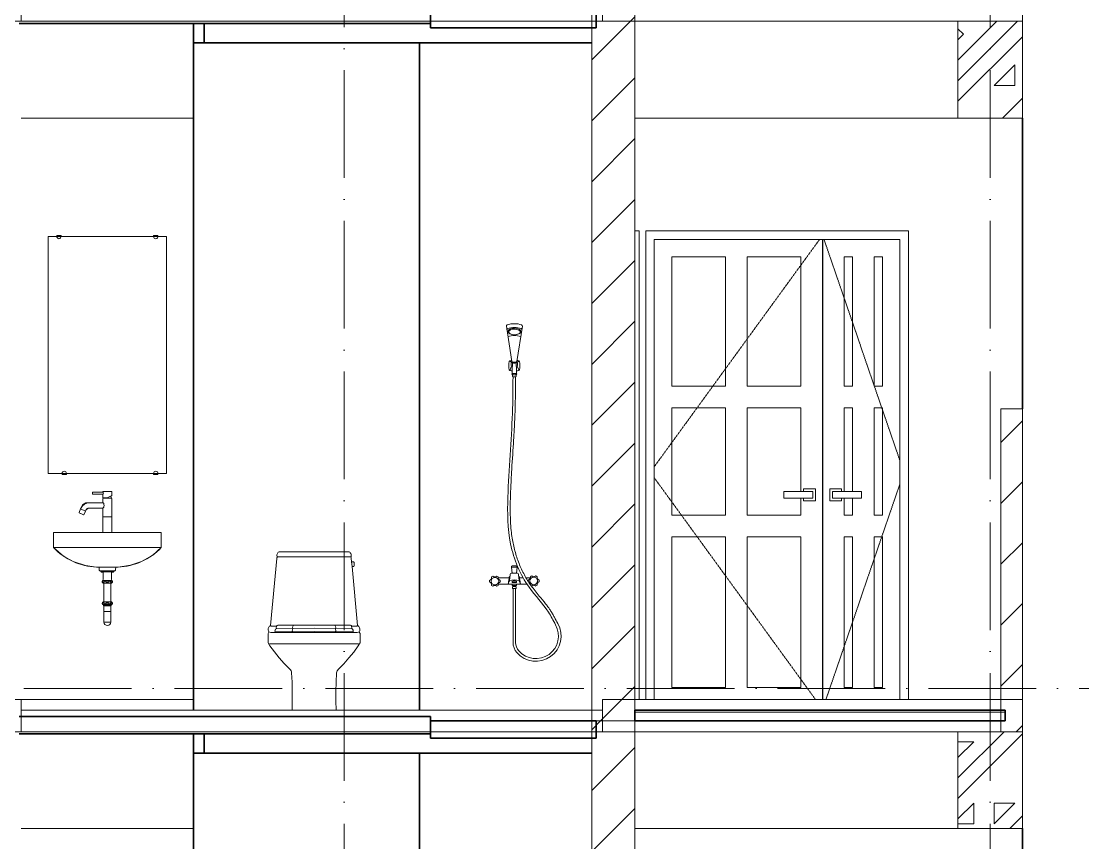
# Model space of a CAD drawing. Header units: millimetres. Extents: x -4940 to 55609, y -15283 to 93540.
# Drawn here: x 6950 to 11880, y 44284 to 48100 of the extents above; entities that cross this region are included whole.
import ezdxf

# ---------------------------------------------------------------- set-up
doc = ezdxf.new("R2010")
doc.units = ezdxf.units.MM
doc.linetypes.add('Dash 1_16__2_', pattern=[3.175, 1.5875, -1.5875])
doc.linetypes.add('Grid Line', pattern=[14, 10, -2, 0, -2])
for name, color, linetype, lineweight in [('A-DOOR', 31, 'Continuous', 5), ('A-FLOR-MCUT', 3, 'Continuous', 9), ('CUA', 31, 'Continuous', 9), ('HATCH-TUONG', 152, 'Continuous', 9), ('NET CAT', 3, 'Continuous', 5), ('NET CATConcrete', 3, 'Continuous', 5), ('NET-CAT', 3, 'Continuous', 9), ('NET-THAY', 2, 'Continuous', 15), ('THIET-BI', 44, 'Continuous', 5), ('TRUC', 225, 'Continuous', 5)]:
    doc.layers.add(name, color=color, linetype=linetype, lineweight=lineweight)
pattern_1 = [(45, (21278.48, 39800), (-141.4214, 141.4214), [])]
pattern_2 = [(0, (21278.48, 39800), (1625.6, 406.4), [67.056, -1152.144, 67.056, -1152.144, -6502.4]), (0, (21278.48, 39800), (1625.6, 406.4), [-2438.4, 67.056, -2371.344, 67.056, -1152.144, -2844.8]), (0, (21278.48, 39800), (1625.6, 406.4), [-6096, 67.056, -745.744, 67.056, -1964.944]), (120, (21888.08, 40003.2), (-1164.753, 1204.611), [67.06, -1152.14, 67.06, -7654.54]), (120, (21888.08, 40003.2), (-1164.753, 1204.611), [-1286.256, -1152.144, 67.056, -2371.344, -4064]), (120, (21888.08, 40003.2), (-1164.753, 1204.611), [-4876.8, 67.056, -1152.144, 67.056, -2777.744]), (120, (21888.08, 40003.2), (-1164.753, 1204.611), [-6163.06, -745.74, 67.06, -1964.94]), (240, (22091.28, 40816), (-460.847, -1611.011), [67.06, -1152.14, 67.06, -7654.54]), (240, (22091.28, 40816), (-460.847, -1611.011), [-1286.256, -1152.144, 67.056, -2371.344, -4064]), (240, (22091.28, 40816), (-460.847, -1611.011), [-4876.8, 67.056, -1152.144, 67.056, -2777.744]), (240, (22091.28, 40816), (-460.847, -1611.011), [-6163.06, -745.74, 67.06, -1964.94])]
pattern_3 = [(45, (21373.7, 39800), (-476.246, 476.246), []), (45, (21469, 39800), (-476.246, 476.246), []), (45, (21278.5, 39800), (-476.246, 476.246), []), (45, (21754.7, 39800), (-476.246, 476.246), []), (45, (21850, 39800), (-476.246, 476.246), []), (0, (21659.5, 39895.25), (0, 952.5), [95.25, -857.25]), (0, (21754.7, 39990.5), (0, 952.5), [95.25, -857.25]), (45, (21659.5, 39895.25), (0, 952.49), [134.684, -1212.34]), (45, (21754.7, 39895.25), (0, 952.49), [134.684, -1212.34]), (0, (21659.5, 39895.25), (0, 952.5), [95.25, -857.25]), (90, (21183.2, 39895.25), (-952.5, 6e-14), [95.25, -857.25]), (90, (21278.5, 39895.25), (-952.5, 6e-14), [190.5, -762]), (45, (21183.2, 39990.5), (0, 952.49), [134.684, -1212.34]), (90, (22040.5, 40181), (-952.5, 6e-14), [95.25, -857.25]), (0, (21945.2, 40181), (0, 952.5), [95.25, -857.25]), (45, (21945.2, 40181), (0, 952.49), [134.684, -1212.34]), (0, (22135.7, 39895.25), (0, 952.5), [95.25, -857.25]), (0, (22135.7, 40371.5), (0, 952.5), [95.25, -857.25]), (90, (22326.2, 40466.75), (-952.5, 6e-14), [95.25, -857.25]), (45, (22135.7, 40371.5), (0, 952.49), [269.37, -1077.66]), (45, (22231, 40371.5), (0, 952.49), [134.684, -1212.34]), (45, (22421.5, 40562), (0, 952.49), [134.684, -1212.34]), (0, (22421.5, 40657.25), (0, 952.5), [95.25, -857.25]), (90, (22421.5, 40562), (-952.5, 6e-14), [95.25, -857.25]), (0, (21754.7, 40562), (0, 952.5), [95.25, -857.25]), (0, (21945.2, 40657.25), (0, 952.5), [95.25, -857.25]), (90, (21850, 40562), (-952.5, 6e-14), [95.25, -857.25]), (90, (21945.2, 40562), (-952.5, 6e-14), [95.25, -857.25]), (45, (21754.7, 40562), (0, 952.49), [134.684, -1212.34]), (45, (21945.2, 40562), (0, 952.49), [134.684, -1212.34]), (135, (21397.46, 40014.8), (-952.49, 6e-14), [134.684, -1212.34]), (135, (21516.6, 40133.4), (-952.49, 6e-14), [134.68, -1212.34]), (135, (21588.04, 40204.8), (-952.49, 6e-14), [134.68, -1212.34]), (135, (21611.85, 40228.6), (-952.49, 6e-14), [134.68, -1212.34]), (135, (21659.5, 40276.25), (-952.49, 6e-14), [134.68, -1212.34]), (135, (21683.3, 40300.06), (-952.49, 6e-14), [134.68, -1212.34]), (135, (21754.7, 40371.5), (-952.49, 6e-14), [134.68, -1212.34]), (135, (21802.35, 40419.1), (-952.49, 6e-14), [134.68, -1212.34]), (45, (21397.46, 40014.8), (0, 952.49), [95.25, -1251.775]), (45, (21516.6, 40133.4), (0, 952.49), [67.36, -1279.665]), (45, (21683.3, 40300.06), (0, 952.49), [67.36, -1279.665]), (45, (21588.04, 40395.3), (0, 952.49), [67.36, -1279.665]), (45, (21754.7, 40371.5), (0, 952.49), [67.36, -1279.665]), (45, (21659.5, 40466.75), (0, 952.49), [67.36, -1279.665]), (0, (21302.7, 40109.5), (0, 952.5), [190.04, -762.46]), (0, (21516.6, 40323.9), (0, 952.5), [95.25, -857.25])]

# ---------------------------------------------------------------- blocks, each defined once
blk = doc.blocks.new('ALC1807-ASCENT PLAZA-TANG DIEN HINH-TANG 5_rvt-7-MẶT CẮT A-A')
at = {"layer": 'HATCH-TUONG'}
h = blk.add_hatch(dxfattribs=at)
h.set_pattern_fill('FP_10', color=130, style=0, pattern_type=2)
h.set_pattern_definition(pattern_1)
h.paths.add_polyline_path([(9672.7, 41550), (9799.9, 41550), (9799.9, 44850), (9599.9, 44850), (9599.9, 41550)], flags=0)
at = {"layer": 'NET-CAT', "color": 130}
for p, q in [((9799.9, 44850), (9599.9, 44850)), ((9599.9, 44850), (9599.9, 41550)), ((9799.9, 41550), (9799.9, 44850))]:
    blk.add_line(p, q, dxfattribs=at)
at = {"layer": 'NET-THAY', "color": 50, "lineweight": 35}
for p, q in [((7749.9, 44700), (7749.9, 44790)), ((7799.9, 44790), (7799.9, 44700)), ((8799.9, 44700), (7749.9, 44700)), ((7749.9, 44700), (7749.9, 41600)), ((8799.9, 41600), (8799.9, 44700)), ((8799.9, 44700), (8899.9, 44700)), ((9599.9, 44700), (8899.9, 44700)), ((11599.9, 44350), (11599.9, 43000))]:
    blk.add_line(p, q, dxfattribs=at)
blk = doc.blocks.new('X-SEN - X-SEN-158414-MẶT CẮT A-A')
at = {"layer": 'THIET-BI', "color": 130, "lineweight": 9}
for p, q in [((9228.5, 23419), (9202.9, 23584)), ((9251.5, 23419), (9277.1, 23584)), ((9227, 23414.9), (9218.4, 23421.9)), ((9228.5, 23414.9), (9228.5, 23419)), ((9251.5, 23414.9), (9251.5, 23419)), ((9253, 23414.9), (9261.6, 23421.9)), ((9218.4, 23378.1), (9227, 23397.1)), ((9231.5, 23414.9), (9227, 23414.9)), ((9227, 23397.1), (9231.5, 23397.1)), ((9230.2, 23397.1), (9231.5, 23397.1)), ((9230.3, 23392), (9230.3, 23363.1)), ((9231.5, 23397.1), (9231.5, 23414.9)), ((9248.5, 23414.9), (9253, 23414.9)), ((9248.5, 23397.1), (9248.5, 23414.9)), ((9253, 23397.1), (9248.5, 23397.1)), ((9249.5, 23363.1), (9249.5, 23392.9)), ((9261.6, 23378.1), (9253, 23397.1)), ((9230.3, 23363.1), (9249.5, 23363.1)), ((9230.3, 23358.1), (9249.5, 23358.1)), ((9231.1, 23351.3), (9231.1, 23358.1)), ((9234.1, 23358.1), (9245.7, 23358.1)), ((9245.8, 23348.3), (9234.1, 23348.3)), ((9248.7, 23358.1), (9248.7, 23351.3)), ((9217.2, 22400), (9220.8, 22431.9)), ((9253.9, 22436.2), (9225.8, 22436.2)), ((9226.4, 22464.7), (9253.3, 22464.7)), ((9230.2, 22436.7), (9226.4, 22464.7)), ((9249.5, 22436.7), (9230.2, 22436.7)), ((9231.3, 22470.6), (9248.4, 22470.6)), ((9253.3, 22464.7), (9249.5, 22436.7)), ((9262.5, 22400), (9258.9, 22431.9)), ((9210, 22414.7), (9165.3, 22414.7)), ((9298.2, 22385.3), (9165.6, 22385.3)), ((9229.9, 22399.2), (9229.9, 22393.4)), ((9230.1, 22385.3), (9230.1, 22379.7)), ((9249.9, 22393.4), (9249.9, 22398.9)), ((9250.1, 22379.7), (9250.1, 22385.3)), ((9269.8, 22414.7), (9280.3, 22414.7)), ((9294.1, 22414.7), (9314.3, 22414.7)), ((9314.3, 22385.3), (9312.8, 22385.3)), ((9230.1, 22379.7), (9250.1, 22379.7)), ((9231.1, 22367.3), (9231.1, 22371)), ((9231.2, 22379.7), (9231.2, 22378.3)), ((9231.2, 22378.3), (9249.2, 22378.3)), ((9232.4, 22373.5), (9232.4, 22378.3)), ((9234, 22114.3), (9234, 22364.3)), ((9234.1, 22374), (9245.8, 22374)), ((9245.8, 22364.3), (9234.1, 22364.3)), ((9246, 22114.3), (9246, 22364.3)), ((9247.5, 22373.5), (9247.5, 22378.3)), ((9248.8, 22371), (9248.8, 22367.3)), ((9249.2, 22378.3), (9249.2, 22379.7))]:
    blk.add_line(p, q, dxfattribs=at)
for centre in [(9149.9, 22399.2), (9329.9, 22400)]:
    blk.add_circle(centre, 17.5, dxfattribs=at)
for centre, radius, start, end in [((9207.8, 23584.8), 5, 108.7976, 188.8168), ((9210.4, 23568), 5, 107.228, 188.8168), ((9240, 23490.3), 104.8, 71.2024, 108.7976), ((9240, 23472.7), 104.8, 72.772, 107.228), ((9269.6, 23568), 5, 351.1832, 72.772), ((9272.2, 23584.8), 5, 351.1832, 71.2024), ((9240, 23435.3), 104.8, 73.5834, 106.4166), ((9293.8, 23400), 79.5, 166.0233, 193.9767), ((9221.5, 23418), 5, 90, 166.0233), ((9240, 23312.1), 112.4, 96.2592, 99.4635), ((9240, 23440.7), 24.6, 242.0733, 297.9267), ((9240, 23312.1), 112.4, 80.5365, 83.7408), ((9258.5, 23418), 5, 13.9767, 90), ((9186.2, 23400), 79.5, 346.0233, 13.9767), ((9221.5, 23382), 5, 193.9767, 270), ((9240, 23462.1), 87, 257.7383, 263.6304), ((9252.4, 23406), 26.9, 160.7055, 199.2945), ((9279.9, 23383.8), 50.3, 164.5928, 189.39), ((9240, 23436.6), 24.6, 249.6997, 290.3003), ((9200.1, 23383.8), 50.3, 350.61, 15.4072), ((9240, 23462.1), 87, 276.3696, 282.2617), ((9227.6, 23406), 26.9, 340.7055, 19.2945), ((9258.5, 23382), 5, 270, 346.0233), ((9232.7, 23360.6), 3.83, 148.0246, 211.9754), ((9230.3, 23362.1), 1, 90, 148.0246), ((9230.3, 23359.1), 1, 211.9754, 270), ((9227.4, 23360.6), 3.83, 319.2845, 40.7155), ((9234.1, 23351.3), 3, 180, 270), ((9237.4, 23360.6), 3.83, 139.2845, 220.7155), ((9242.4, 23360.6), 3.83, 319.2845, 40.7155), ((9245.7, 23351.3), 3, 270, 0), ((9252.4, 23360.6), 3.83, 139.2845, 220.7155), ((9249.5, 23362.1), 1, 31.9754, 90), ((9249.5, 23359.1), 1, 270, 328.0246), ((9247.1, 23360.6), 3.83, 328.0246, 31.9754), ((9225.8, 22431.2), 5, 90, 172.7671), ((9231.3, 22465.6), 5, 90, 189.6096), ((9248.4, 22465.6), 5, 350.3904, 90), ((9253.9, 22431.2), 5, 7.2329, 90), ((9149.9, 22399.2), 25, 171.5328, 188.4672), ((9120.2, 22416.3), 14.3, 290.1929, 9.8071), ((9120.2, 22382), 14.3, 350.1929, 69.8071), ((9149.9, 22399.2), 25, 111.5328, 128.4672), ((9149.9, 22433.4), 14.3, 230.1929, 309.8071), ((9149.9, 22399.2), 25, 51.5328, 68.4672), ((9179.5, 22416.3), 14.3, 170.1929, 249.8071), ((9179.5, 22382), 14.3, 110.1929, 189.8071), ((9149.9, 22399.2), 25, 351.5328, 8.4672), ((9210, 22424.7), 10, 270, 353.5952), ((9417.2, 22362.2), 206.6, 162.721, 173.5963), ((9238.9, 22383.7), 27.1, 143.1101, 176.698), ((9239.9, 22350.8), 54.2, 65.3342, 114.6658), ((9269.8, 22424.7), 10, 186.4048, 270), ((9062.5, 22362.2), 206.6, 6.4037, 17.279), ((9240.8, 22384.4), 26.7, 1.8898, 35.7402), ((9329.9, 22400), 25, 171.5328, 188.4672), ((9300.2, 22417.1), 14.3, 290.1929, 9.8071), ((9300.2, 22382.9), 14.3, 350.1929, 69.8071), ((9329.9, 22400), 25, 111.5328, 128.4672), ((9329.9, 22434.3), 14.3, 230.1929, 309.8071), ((9329.9, 22400), 25, 51.5328, 68.4672), ((9359.5, 22417.1), 14.3, 170.1929, 249.8071), ((9359.5, 22382.9), 14.3, 110.1929, 189.8071), ((9329.9, 22400), 25, 351.5328, 8.4672), ((9149.9, 22399.2), 25, 231.5328, 248.4672), ((9149.9, 22364.9), 14.3, 50.1929, 129.8071), ((9149.9, 22399.2), 25, 291.5328, 308.4672), ((9234.1, 22371), 3, 90, 180), ((9234.1, 22367.3), 3, 180, 270), ((9245.8, 22371), 3, 0, 90), ((9245.8, 22367.3), 3, 270, 0), ((9329.9, 22400), 25, 231.5328, 248.4672), ((9329.9, 22365.7), 14.3, 50.1929, 129.8071), ((9329.9, 22400), 25, 291.5328, 308.4672), ((9340, 22144.3), 117.1, 221.0289, 29.8423), ((9340, 22144.3), 105.1, 221.0289, 29.8423), ((9304.9, 22114.3), 71, 180.0101, 221.3332), ((9304.9, 22114.3), 59, 180.0121, 221.3946)]:
    blk.add_arc(centre, radius, start, end, dxfattribs=at)
for centre, major_axis, ratio in [((9240, 23558.8), (30.2, 0), 0.492288), ((9240.2, 23556.9), (-26.8, 0.5), 0.480422), ((9239.9, 22393.4), (10, 0), 0.102577)]:
    blk.add_ellipse(centre, major_axis=major_axis, ratio=ratio, dxfattribs=at)
blk.add_ellipse((9239.9, 22399.2), major_axis=(10, 0), ratio=0.102577, start_param=0, end_param=3.141593, dxfattribs=at)
for points, knots in [([(9233.8, 23348.4), (9233.4, 23292), (9231.8, 23105.6), (9206.6, 22847.9), (9208.6, 22570.1), (9284.8, 22383.2), (9387.8, 22279.9), (9420.8, 22216.5), (9431.2, 22196.6)], [10.839785, 10.839785, 10.839785, 10.839785, 179.867982, 569.802437, 788.393473, 1006.975964, 1153.38591, 1220.589637, 1220.589637, 1220.589637, 1220.589637]), ([(9245.8, 23348.3), (9245.7, 23329.3), (9245.6, 23310.2), (9245.1, 23272.2), (9244.9, 23253.2), (9244.2, 23220.2), (9243.8, 23206.2), (9243, 23180.7), (9242.6, 23169.3), (9241.6, 23146.4), (9241.1, 23135), (9239.4, 23100.7), (9238, 23077.9), (9233.8, 23009.6), (9230.7, 22964.1), (9226.9, 22902), (9226, 22885.3), (9224.4, 22854.4), (9223.7, 22840.1), (9222.6, 22813.5), (9222.1, 22801.1), (9221.4, 22776.4), (9221.1, 22764.1), (9220.6, 22727.1), (9220.9, 22702.5), (9222.8, 22663.2), (9223.9, 22648.5), (9226.6, 22622), (9228.1, 22610.3), (9231.6, 22588.7), (9233.4, 22578.7), (9237.6, 22559), (9240, 22549.2), (9247.9, 22519.8), (9254.3, 22500.6), (9265.4, 22472.5), (9269.3, 22463.4), (9281.8, 22436.4), (9291.2, 22418.9), (9306.8, 22394), (9312.1, 22386), (9323.6, 22369.9), (9329.9, 22361.8), (9342.7, 22345.7), (9349.3, 22337.8), (9365.7, 22318.1), (9375.5, 22306.3), (9388.5, 22289.6), (9392, 22285), (9398.1, 22276.7), (9400.8, 22272.9), (9405, 22266.7), (9406.7, 22264.3), (9411.4, 22256.9), (9414.5, 22251.9), (9420.4, 22241.9), (9423.3, 22236.8), (9431.5, 22221.9), (9436.7, 22212), (9441.8, 22202.2)], [10.763393, 10.763393, 10.763393, 10.763393, 67.877121, 67.877121, 124.65304, 124.65304, 166.69513, 166.69513, 200.930722, 200.930722, 235.166314, 235.166314, 303.637498, 303.637498, 440.579865, 440.579865, 490.560181, 490.560181, 533.538778, 533.538778, 570.662893, 570.662893, 607.787008, 607.787008, 682.035238, 682.035238, 727.0732, 727.0732, 763.128626, 763.128626, 793.90814, 793.90814, 824.687653, 824.687653, 886.24668, 886.24668, 916.453467, 916.453467, 976.867041, 976.867041, 1006.423841, 1006.423841, 1037.610174, 1037.610174, 1068.796507, 1068.796507, 1114.385518, 1114.385518, 1131.259849, 1131.259849, 1144.761911, 1144.761911, 1153.292739, 1153.292739, 1170.354396, 1170.354396, 1187.416052, 1187.416052, 1220.589637, 1220.589637, 1220.589637, 1220.589637])]:
    blk.add_open_spline(points, degree=3, knots=knots, dxfattribs=at)
blk = doc.blocks.new('X-XI - X-XI-181739-MẶT CẮT A-A')
at = {"layer": 'THIET-BI', "color": 130, "lineweight": 9}
for p, q in [((8139.3, 22527.9), (8141.3, 22530.8)), ((8139.3, 22527.9), (8141.3, 22530.8)), ((8141.3, 22530.8), (8143.8, 22533.1)), ((8141.3, 22530.8), (8143.8, 22533.1)), ((8143.8, 22533.1), (8147.1, 22535)), ((8143.8, 22533.1), (8147.1, 22535)), ((8147.1, 22535), (8472.8, 22535)), ((8147.1, 22535), (8472.8, 22535)), ((8472.8, 22535), (8475.5, 22533.5)), ((8472.8, 22535), (8475.5, 22533.5)), ((8475.5, 22533.5), (8478.1, 22531.3)), ((8475.5, 22533.5), (8478.1, 22531.3)), ((8478.1, 22531.3), (8480.3, 22528.4)), ((8478.1, 22531.3), (8480.3, 22528.4)), ((8108.2, 22192.8), (8137.4, 22505.1)), ((8108.2, 22192.8), (8137.4, 22505.1)), ((8137.4, 22521.3), (8138, 22524.9)), ((8137.4, 22521.3), (8138, 22524.9)), ((8137.6, 22517.1), (8137.4, 22521.3)), ((8137.6, 22517.1), (8137.4, 22521.3)), ((8137.4, 22505.1), (8137.7, 22506.8)), ((8137.4, 22505.1), (8137.7, 22506.8)), ((8138.4, 22514.3), (8137.6, 22517.1)), ((8138.4, 22514.3), (8137.6, 22517.1)), ((8137.7, 22506.8), (8138.2, 22508.5)), ((8137.7, 22506.8), (8138.2, 22508.5)), ((8138, 22524.9), (8139.3, 22527.9)), ((8138, 22524.9), (8139.3, 22527.9)), ((8138.2, 22508.5), (8138.9, 22510)), ((8138.2, 22508.5), (8138.9, 22510)), ((8139.9, 22511.5), (8138.4, 22514.3)), ((8139.9, 22511.5), (8138.4, 22514.3)), ((8138.9, 22510), (8139.9, 22511.5)), ((8138.9, 22510), (8139.9, 22511.5)), ((8309.9, 22511.5), (8139.9, 22511.5)), ((8480, 22511.5), (8309.9, 22511.5)), ((8481.4, 22514.3), (8480, 22511.5)), ((8481.4, 22514.3), (8480, 22511.5)), ((8480, 22511.5), (8481.7, 22508.5)), ((8480, 22511.5), (8481.7, 22508.5)), ((8480.3, 22528.4), (8481.8, 22524.9)), ((8480.3, 22528.4), (8481.8, 22524.9)), ((8482.4, 22518.2), (8481.4, 22514.3)), ((8482.4, 22518.2), (8481.4, 22514.3)), ((8481.7, 22508.5), (8482.5, 22505.1)), ((8481.7, 22508.5), (8482.5, 22505.1)), ((8481.8, 22524.9), (8482.5, 22521.7)), ((8481.8, 22524.9), (8482.5, 22521.7)), ((8482.5, 22521.7), (8482.4, 22518.2)), ((8482.5, 22521.7), (8482.4, 22518.2)), ((8482.5, 22505.1), (8484.1, 22488.2)), ((8482.5, 22505.1), (8486.1, 22466.8)), ((8484.1, 22488.2), (8493, 22488.2)), ((8484.1, 22488.2), (8493, 22488.2)), ((8486.1, 22466.8), (8484.1, 22488.2)), ((8496.1, 22485.2), (8496.1, 22469.8)), ((8496.1, 22485.2), (8496.1, 22469.8)), ((8486.1, 22466.8), (8511.7, 22192.8)), ((8493, 22466.8), (8486.1, 22466.8)), ((8493, 22466.8), (8486.1, 22466.8)), ((8486.1, 22466.8), (8511.7, 22192.8)), ((8098.5, 22182.6), (8100.1, 22185.5)), ((8098.5, 22182.6), (8100.1, 22185.5)), ((8100.1, 22185.5), (8102.1, 22188.2)), ((8100.1, 22185.5), (8102.1, 22188.2)), ((8102.1, 22188.2), (8104.6, 22190.5)), ((8102.1, 22188.2), (8104.6, 22190.5)), ((8104.6, 22190.5), (8108.2, 22192.8)), ((8104.6, 22190.5), (8108.2, 22192.8)), ((8136.2, 22190.1), (8116.6, 22190.1)), ((8141.2, 22194.9), (8309.9, 22194.9)), ((8209.5, 22185.1), (8214, 22194.6)), ((8210.8, 22180), (8209.5, 22185.1)), ((8309.9, 22194.9), (8478.6, 22194.9)), ((8410.4, 22185.1), (8405.9, 22194.6)), ((8409, 22180), (8410.4, 22185.1)), ((8483.7, 22190.1), (8503.2, 22190.1)), ((8511.7, 22192.8), (8514.4, 22191.2)), ((8511.7, 22192.8), (8514.4, 22191.2)), ((8514.4, 22191.2), (8517.4, 22188.6)), ((8514.4, 22191.2), (8517.4, 22188.6)), ((8517.4, 22188.6), (8519.6, 22185.9)), ((8517.4, 22188.6), (8519.6, 22185.9)), ((8519.6, 22185.9), (8521.3, 22182.6)), ((8519.6, 22185.9), (8521.3, 22182.6)), ((8096, 22113), (8096.4, 22155.9)), ((8096, 22113), (8096.4, 22155.9)), ((8096.4, 22155.9), (8100.2, 22161.8)), ((8096.4, 22155.9), (8100.2, 22161.8)), ((8097, 22175.5), (8097.4, 22179.1)), ((8097, 22175.5), (8097.4, 22179.1)), ((8097.1, 22172.1), (8097, 22175.5)), ((8097.1, 22172.1), (8097, 22175.5)), ((8098, 22168.6), (8097.1, 22172.1)), ((8098, 22168.6), (8097.1, 22172.1)), ((8097.4, 22179.1), (8098.5, 22182.6)), ((8097.4, 22179.1), (8098.5, 22182.6)), ((8100.2, 22161.8), (8098, 22168.6)), ((8100.2, 22161.8), (8098, 22168.6)), ((8109.8, 22161.2), (8309.9, 22161.2)), ((8131.4, 22163.3), (8146.3, 22163.5)), ((8136.7, 22179.2), (8309.9, 22181.4)), ((8146.3, 22163.5), (8166.5, 22163.8)), ((8147, 22161.2), (8146.3, 22163.3)), ((8166.2, 22163.8), (8309.9, 22165.3)), ((8166.7, 22163.8), (8166.7, 22161.2)), ((8208.2, 22167), (8210.8, 22180)), ((8211.1, 22164.6), (8208.2, 22167)), ((8309.9, 22181.4), (8483.2, 22179.2)), ((8309.9, 22165.3), (8453.7, 22163.8)), ((8309.9, 22161.2), (8510, 22161.2)), ((8408.8, 22164.6), (8411.7, 22167)), ((8411.7, 22167), (8409, 22180)), ((8453.1, 22163.8), (8453.1, 22161.2)), ((8473.6, 22163.5), (8453.4, 22163.8)), ((8472.9, 22161.2), (8473.6, 22163.3)), ((8488.5, 22163.3), (8473.6, 22163.5)), ((8521.9, 22168.6), (8519.7, 22161.8)), ((8521.9, 22168.6), (8519.7, 22161.8)), ((8519.7, 22161.8), (8523.5, 22155.9)), ((8519.7, 22161.8), (8523.5, 22155.9)), ((8521.3, 22182.6), (8522.6, 22178.2)), ((8521.3, 22182.6), (8522.6, 22178.2)), ((8522.7, 22171.9), (8521.9, 22168.6)), ((8522.7, 22171.9), (8521.9, 22168.6)), ((8522.6, 22178.2), (8522.9, 22175.4)), ((8522.6, 22178.2), (8522.9, 22175.4)), ((8522.9, 22175.4), (8522.7, 22171.9)), ((8522.9, 22175.4), (8522.7, 22171.9)), ((8523.5, 22155.9), (8523.8, 22113)), ((8523.5, 22155.9), (8523.8, 22113)), ((8104.5, 22098.9), (8096, 22113)), ((8104.5, 22098.9), (8096, 22113)), ((8125.4, 22070.5), (8104.5, 22098.9)), ((8125.4, 22070.5), (8104.5, 22098.9)), ((8106.6, 22108.4), (8309.9, 22108.4)), ((8309.9, 22108.4), (8513.2, 22108.4)), ((8515.4, 22098.9), (8494.1, 22070)), ((8515.4, 22098.9), (8494.1, 22070)), ((8519.9, 22105.8), (8515.4, 22098.9)), ((8519.9, 22105.8), (8515.4, 22098.9)), ((8523.8, 22113), (8519.9, 22105.8)), ((8523.8, 22113), (8519.9, 22105.8)), ((8148.2, 22042.5), (8125.4, 22070.5)), ((8148.2, 22042.5), (8125.4, 22070.5)), ((8171.5, 22016.6), (8148.2, 22042.5)), ((8171.5, 22016.6), (8148.2, 22042.5)), ((8471.7, 22042.5), (8447.6, 22015.8)), ((8471.7, 22042.5), (8447.6, 22015.8)), ((8494.1, 22070), (8471.7, 22042.5)), ((8494.1, 22070), (8471.7, 22042.5)), ((8197.3, 21990.6), (8171.5, 22016.6)), ((8197.3, 21990.6), (8171.5, 22016.6)), ((8200.5, 21986.9), (8197.3, 21990.6)), ((8200.5, 21986.9), (8197.3, 21990.6)), ((8202.8, 21982.9), (8200.5, 21986.9)), ((8202.8, 21982.9), (8200.5, 21986.9)), ((8422.6, 21990.6), (8417, 21982.9)), ((8422.6, 21990.6), (8417, 21982.9)), ((8447.6, 22015.8), (8422.6, 21990.6)), ((8447.6, 22015.8), (8422.6, 21990.6)), ((8204.5, 21978.3), (8202.8, 21982.9)), ((8204.5, 21978.3), (8202.8, 21982.9)), ((8205.2, 21973.7), (8204.5, 21978.3)), ((8205.2, 21973.7), (8204.5, 21978.3)), ((8207.5, 21930.6), (8205.2, 21973.7)), ((8207.5, 21930.6), (8205.2, 21973.7)), ((8414.7, 21973.7), (8412.4, 21930.4)), ((8414.7, 21973.7), (8412.4, 21930.4)), ((8417, 21982.9), (8414.7, 21973.7)), ((8417, 21982.9), (8414.7, 21973.7)), ((8208.7, 21886.9), (8207.5, 21930.6)), ((8208.7, 21886.9), (8207.5, 21930.6)), ((8412.4, 21930.4), (8411.2, 21886.9)), ((8412.4, 21930.4), (8411.2, 21886.9)), ((8207.5, 21800), (8208.7, 21843.3)), ((8207.5, 21800), (8208.7, 21843.3)), ((8208.7, 21843.3), (8208.7, 21886.9)), ((8208.7, 21843.3), (8208.7, 21886.9)), ((8411.2, 21886.9), (8411.2, 21843.4)), ((8411.2, 21886.9), (8411.2, 21843.4)), ((8411.2, 21843.4), (8412.3, 21800)), ((8411.2, 21843.4), (8412.3, 21800)), ((8412.3, 21800), (8207.5, 21800)), ((8412.3, 21800), (8207.5, 21800)), ((8412.3, 21800), (8207.5, 21800))]:
    blk.add_line(p, q, dxfattribs=at)
for centre, radius, start, end in [((8493, 22485.2), 3.03, 0, 90), ((8493, 22485.2), 3.03, 0, 90), ((8493, 22469.8), 3.03, 270, 0), ((8493, 22469.8), 3.03, 270, 0), ((8116.6, 22207.7), 17.6, 239.7807, 270), ((8007.3, 22224.1), 133.3, 342.3805, 345.7034), ((8141.2, 22190), 4.93, 90, 165.7034), ((8478.6, 22190), 4.93, 14.2966, 90), ((8612.6, 22224.1), 133.3, 194.2966, 197.6195), ((8503.2, 22207.7), 17.6, 270, 300.2655), ((8109.8, 22187.8), 26.6, 247.7136, 270), ((8145.2, 22166.1), 17, 144.245, 177.8761), ((8131.5, 22166.6), 3.33, 177.8761, 267.5906), ((8139, 22170.6), 9.33, 107.3847, 144.245), ((8137.7, 22182.7), 3.51, 162.3805, 244.9136), ((8482.2, 22182.7), 3.51, 295.0864, 17.6195), ((8480.9, 22170.6), 9.33, 35.755, 72.6153), ((8474.7, 22166.1), 17, 2.1239, 35.755), ((8488.3, 22166.6), 3.33, 272.4094, 2.1239), ((8510, 22187.8), 26.6, 270, 292.2864), ((8106.6, 22095.7), 12.7, 90, 123.2542), ((8513.2, 22095.7), 12.7, 56.8378, 90)]:
    blk.add_arc(centre, radius, start, end, dxfattribs=at)
blk = doc.blocks.new('X-LA - X-LA-281475-MẶT CẮT A-A')
at = {"layer": 'THIET-BI', "color": 130, "lineweight": 9}
for p, q in [((7074.9, 22900), (7074.9, 24000)), ((7074.9, 24000), (7624.9, 24000)), ((7074.9, 24000), (7074.9, 22900)), ((7114.9, 24000), (7074.9, 24000)), ((7114.9, 24005), (7114.9, 24000)), ((7134.9, 24005), (7114.9, 24005)), ((7115.6, 23996.5), (7114.9, 24000)), ((7117.6, 23993.2), (7115.6, 23996.5)), ((7120.8, 23990.9), (7117.6, 23993.2)), ((7124.9, 23990), (7120.8, 23990.9)), ((7129.5, 23991.1), (7124.9, 23990)), ((7132.3, 23993.3), (7129.5, 23991.1)), ((7134.3, 23996.6), (7132.3, 23993.3)), ((7134.9, 24000), (7134.3, 23996.6)), ((7134.9, 24000), (7134.9, 24005)), ((7564.9, 24000), (7134.9, 24000)), ((7564.9, 24005), (7564.9, 24000)), ((7584.9, 24005), (7564.9, 24005)), ((7565.7, 23996.1), (7564.9, 24000)), ((7567.9, 23992.9), (7565.7, 23996.1)), ((7570.9, 23990.9), (7567.9, 23992.9)), ((7574.9, 23990), (7570.9, 23990.9)), ((7579.7, 23991.2), (7574.9, 23990)), ((7582.6, 23993.6), (7579.7, 23991.2)), ((7584.4, 23996.9), (7582.6, 23993.6)), ((7584.9, 24000), (7584.4, 23996.9)), ((7584.9, 24000), (7584.9, 24005)), ((7624.9, 24000), (7584.9, 24000)), ((7624.9, 24000), (7624.9, 22900)), ((7624.9, 22900), (7624.9, 24000)), ((7624.9, 22900), (7074.9, 22900)), ((7074.9, 22900), (7139.9, 22900)), ((7139.9, 22900), (7140.6, 22903.5)), ((7139.9, 22895), (7139.9, 22900)), ((7159.9, 22895), (7139.9, 22895)), ((7140.6, 22903.5), (7142.6, 22906.8)), ((7142.6, 22906.8), (7145.8, 22909.1)), ((7145.8, 22909.1), (7149.9, 22910)), ((7149.9, 22910), (7154.5, 22908.9)), ((7154.5, 22908.9), (7157.3, 22906.7)), ((7157.3, 22906.7), (7159.3, 22903.4)), ((7159.3, 22903.4), (7159.9, 22900)), ((7159.9, 22900), (7159.9, 22895)), ((7159.9, 22900), (7564.9, 22900)), ((7564.9, 22900), (7565.7, 22903.9)), ((7564.9, 22895), (7564.9, 22900)), ((7584.9, 22895), (7564.9, 22895)), ((7565.7, 22903.9), (7567.9, 22907.1)), ((7567.9, 22907.1), (7570.9, 22909.1)), ((7570.9, 22909.1), (7574.9, 22910)), ((7574.9, 22910), (7579.7, 22908.8)), ((7579.7, 22908.8), (7582.6, 22906.4)), ((7582.6, 22906.4), (7584.4, 22903.1)), ((7584.4, 22903.1), (7584.9, 22900)), ((7584.9, 22900), (7584.9, 22895)), ((7584.9, 22900), (7624.9, 22900)), ((7281.9, 22812.8), (7280.9, 22811.8)), ((7280.9, 22811.8), (7280.9, 22803.8)), ((7280.9, 22811.8), (7280.9, 22803.8)), ((7280.9, 22803.8), (7281.9, 22802.8)), ((7281.9, 22812.8), (7328.9, 22812.8)), ((7328.9, 22812.8), (7281.9, 22812.8)), ((7328.9, 22802.8), (7281.9, 22802.8)), ((7281.9, 22802.8), (7328.9, 22802.8)), ((7329.9, 22815.3), (7328.9, 22814.3)), ((7328.9, 22812.8), (7328.9, 22814.3)), ((7328.9, 22814.3), (7328.9, 22812.8)), ((7328.9, 22786.3), (7328.9, 22802.8)), ((7328.9, 22802.8), (7328.9, 22786.3)), ((7349.4, 22786.3), (7328.9, 22786.3)), ((7328.9, 22786.3), (7331.9, 22786.3)), ((7328.9, 22783.8), (7328.9, 22763.5)), ((7328.9, 22783.8), (7328.9, 22763.5)), ((7329.4, 22784.3), (7349.9, 22784.3)), ((7331.3, 22784.3), (7329.4, 22784.3)), ((7369.9, 22815.3), (7329.9, 22815.3)), ((7369.9, 22815.3), (7329.9, 22815.3)), ((7331.9, 22786.3), (7331.8, 22784.8)), ((7331.9, 22786.3), (7331.8, 22784.8)), ((7370.9, 22796.3), (7349.4, 22786.3)), ((7349.9, 22784.3), (7370.4, 22784.3)), ((7365.3, 22793.7), (7370.9, 22796.3)), ((7368, 22784.8), (7365.3, 22793.7)), ((7370.4, 22784.3), (7368.5, 22784.3)), ((7370.9, 22814.3), (7369.9, 22815.3)), ((7370.9, 22814.3), (7370.9, 22796.3)), ((7370.9, 22796.3), (7370.9, 22814.3)), ((7370.9, 22783.8), (7370.9, 22625)), ((7370.9, 22625), (7370.9, 22783.8)), ((7225.9, 22734.4), (7218.5, 22718.6)), ((7225.9, 22734.4), (7218.5, 22718.6)), ((7235, 22753.9), (7225.9, 22734.4)), ((7228, 22739), (7225.9, 22734.4)), ((7225.9, 22734.4), (7248.5, 22723.9)), ((7227.2, 22733.8), (7225.9, 22734.4)), ((7250, 22763.5), (7235, 22753.9)), ((7248.5, 22723.9), (7253.5, 22734.6)), ((7250.6, 22728.4), (7248.5, 22723.9)), ((7266.5, 22763.5), (7250, 22763.5)), ((7253.5, 22734.6), (7259.7, 22738.5)), ((7259.7, 22738.5), (7266.5, 22738.5)), ((7328.9, 22763.5), (7266.5, 22763.5)), ((7328.9, 22763.5), (7266.5, 22763.5)), ((7266.5, 22738.5), (7328.9, 22738.5)), ((7266.5, 22738.5), (7328.9, 22738.5)), ((7328.9, 22738.5), (7328.9, 22625)), ((7328.9, 22738.5), (7328.9, 22625)), ((7218.5, 22718.6), (7219, 22717.2)), ((7229.4, 22712.4), (7219, 22717.2)), ((7219, 22717.2), (7239.8, 22707.5)), ((7239.8, 22707.5), (7229.4, 22712.4)), ((7239.8, 22707.5), (7241.1, 22708)), ((7248.5, 22723.9), (7241.1, 22708)), ((7241.1, 22708), (7248.5, 22723.9)), ((7328.9, 22698.6), (7370.9, 22698.6)), ((7099.9, 22625), (7599.9, 22625)), ((7099.9, 22555), (7099.9, 22625)), ((7099.9, 22625), (7099.9, 22555)), ((7328.9, 22625), (7099.9, 22625)), ((7599.9, 22625), (7370.9, 22625)), ((7599.9, 22625), (7599.9, 22555)), ((7599.9, 22555), (7599.9, 22625)), ((7599.9, 22555), (7099.9, 22555)), ((7099.9, 22555), (7146.7, 22515.3)), ((7560.4, 22520.4), (7599.9, 22555)), ((7146.7, 22515.3), (7191.1, 22490.3)), ((7191.1, 22490.3), (7248.6, 22471.3)), ((7457.7, 22472.8), (7508.9, 22490.4)), ((7508.9, 22490.4), (7560.4, 22520.4)), ((7248.6, 22471.3), (7299.9, 22464.7)), ((7399.9, 22464.7), (7299.9, 22464.7)), ((7299.9, 22464.7), (7311.3, 22464.7)), ((7311.3, 22464.7), (7312, 22453.3)), ((7311.3, 22464.7), (7312, 22453.3)), ((7312, 22453.3), (7312.3, 22450.1)), ((7312.3, 22450.1), (7314.9, 22447.7)), ((7314.9, 22447.7), (7318, 22447.7)), ((7381.8, 22447.7), (7318, 22447.7)), ((7318, 22447.7), (7325.4, 22447.7)), ((7319.9, 22445.7), (7325.4, 22447.7)), ((7325.4, 22447.7), (7319.9, 22445.7)), ((7319.9, 22445.7), (7379.9, 22445.7)), ((7319.9, 22442.7), (7319.9, 22445.7)), ((7319.9, 22445.7), (7319.9, 22442.7)), ((7379.9, 22442.7), (7319.9, 22442.7)), ((7319.9, 22442.7), (7321.9, 22442.7)), ((7321.9, 22442.7), (7321.9, 22441.7)), ((7377.9, 22442.7), (7321.9, 22442.7)), ((7321.9, 22442.7), (7321.9, 22441.7)), ((7321.9, 22441.7), (7322.9, 22440.7)), ((7322.9, 22440.7), (7327.2, 22440.7)), ((7322.9, 22440.7), (7327.2, 22440.7)), ((7325.4, 22447.7), (7374.4, 22447.7)), ((7327.2, 22440.7), (7329.4, 22440.7)), ((7329.4, 22440.7), (7331.2, 22438.9)), ((7331.2, 22438.9), (7331.2, 22436.7)), ((7331.2, 22432.7), (7331.2, 22436.7)), ((7331.2, 22436.7), (7331.2, 22406.4)), ((7331.2, 22406.4), (7331.2, 22432.7)), ((7368.7, 22438.9), (7370.5, 22440.7)), ((7368.7, 22436.7), (7368.7, 22438.9)), ((7368.7, 22436.7), (7368.7, 22406.4)), ((7368.7, 22406.4), (7368.7, 22436.7)), ((7370.5, 22440.7), (7372.7, 22440.7)), ((7376.9, 22440.7), (7372.7, 22440.7)), ((7372.7, 22440.7), (7376.9, 22440.7)), ((7374.4, 22447.7), (7379.9, 22445.7)), ((7374.4, 22447.7), (7381.8, 22447.7)), ((7379.9, 22445.7), (7374.4, 22447.7)), ((7377.9, 22441.7), (7377.9, 22442.7)), ((7377.9, 22442.7), (7379.9, 22442.7)), ((7377.9, 22441.7), (7377.9, 22442.7)), ((7379.9, 22445.7), (7379.9, 22442.7)), ((7379.9, 22442.7), (7379.9, 22445.7)), ((7381.8, 22447.7), (7385, 22447.7)), ((7385, 22447.7), (7387.6, 22450.1)), ((7387.6, 22450.1), (7387.8, 22453.3)), ((7388.6, 22464.7), (7387.8, 22453.3)), ((7387.8, 22453.3), (7388.6, 22464.7)), ((7388.6, 22464.7), (7399.9, 22464.7)), ((7399.9, 22464.7), (7457.7, 22472.8)), ((7326.2, 22397.8), (7326, 22395.2)), ((7326, 22395.2), (7327.3, 22393.2)), ((7327.8, 22399.5), (7326.2, 22397.8)), ((7327.3, 22393.2), (7328.5, 22391.8)), ((7327.8, 22402.7), (7349.9, 22402.7)), ((7327.8, 22399.5), (7327.8, 22402.7)), ((7327.8, 22402.7), (7327.8, 22399.5)), ((7328.9, 22402.7), (7327.8, 22402.7)), ((7372, 22399.5), (7327.8, 22399.5)), ((7328.5, 22391.8), (7329.8, 22390.6)), ((7328.9, 22404.2), (7331.2, 22406.4)), ((7331.2, 22406.4), (7328.9, 22404.2)), ((7328.9, 22402.7), (7328.9, 22404.2)), ((7328.9, 22404.2), (7328.9, 22402.7)), ((7329.8, 22390.6), (7331.4, 22389.7)), ((7331.4, 22389.7), (7349.9, 22389.7)), ((7331.4, 22389.7), (7334.1, 22389.7)), ((7334.1, 22303.2), (7334.1, 22389.7)), ((7334.1, 22389.7), (7334.1, 22303.2)), ((7349.9, 22402.7), (7372, 22402.7)), ((7349.9, 22389.7), (7368.4, 22389.7)), ((7365.8, 22303.2), (7365.8, 22389.7)), ((7365.8, 22389.7), (7368.4, 22389.7)), ((7365.8, 22303.2), (7365.8, 22389.7)), ((7368.4, 22389.7), (7370, 22390.6)), ((7368.7, 22406.4), (7370.9, 22404.2)), ((7370.9, 22404.2), (7368.7, 22406.4)), ((7370, 22390.6), (7371.4, 22391.8)), ((7370.9, 22404.2), (7370.9, 22402.7)), ((7370.9, 22402.7), (7370.9, 22404.2)), ((7372, 22402.7), (7370.9, 22402.7)), ((7371.4, 22391.8), (7372.6, 22393.2)), ((7372, 22402.7), (7372, 22399.5)), ((7372, 22399.5), (7372, 22402.7)), ((7373.7, 22397.8), (7372, 22399.5)), ((7372.6, 22393.2), (7373.9, 22395.2)), ((7373.9, 22395.2), (7373.7, 22397.8)), ((7327.3, 22299.7), (7326, 22297.7)), ((7326, 22297.7), (7326.2, 22295.1)), ((7326.2, 22295.1), (7327.8, 22293.4)), ((7328.5, 22301.1), (7327.3, 22299.7)), ((7327.8, 22293.4), (7372, 22293.4)), ((7327.8, 22290.2), (7327.8, 22293.4)), ((7327.8, 22293.4), (7327.8, 22290.2)), ((7349.9, 22290.2), (7327.8, 22290.2)), ((7327.8, 22290.2), (7332, 22290.2)), ((7329.9, 22302.3), (7328.5, 22301.1)), ((7331.4, 22303.2), (7329.9, 22302.3)), ((7331.4, 22303.2), (7349.9, 22303.2)), ((7334.1, 22303.2), (7331.4, 22303.2)), ((7332, 22290.2), (7332, 22286.8)), ((7332, 22290.2), (7332, 22286.8)), ((7332, 22286.8), (7367.9, 22286.8)), ((7332, 22286.8), (7332.5, 22286)), ((7332, 22286.8), (7333.3, 22284.3)), ((7333.3, 22284.3), (7332.5, 22286)), ((7333.3, 22284.3), (7333.3, 22258.8)), ((7366.6, 22284.3), (7333.3, 22284.3)), ((7333.3, 22284.3), (7333.3, 22258.8)), ((7349.9, 22303.2), (7368.4, 22303.2)), ((7372, 22290.2), (7349.9, 22290.2)), ((7368.4, 22303.2), (7365.8, 22303.2)), ((7367.4, 22286), (7366.6, 22284.3)), ((7366.6, 22258.8), (7366.6, 22284.3)), ((7366.6, 22258.8), (7366.6, 22284.3)), ((7367.4, 22286), (7367.9, 22286.8)), ((7367.4, 22286), (7367.9, 22286.8)), ((7367.9, 22290.2), (7372, 22290.2)), ((7367.9, 22286.8), (7367.9, 22290.2)), ((7367.9, 22290.2), (7372, 22290.2)), ((7367.9, 22286.8), (7367.9, 22290.2)), ((7370, 22302.3), (7368.4, 22303.2)), ((7371.4, 22301.1), (7370, 22302.3)), ((7372.6, 22299.7), (7371.4, 22301.1)), ((7372, 22293.4), (7373.7, 22295.1)), ((7372, 22293.4), (7372, 22290.2)), ((7372, 22290.2), (7372, 22293.4)), ((7373.9, 22297.7), (7372.6, 22299.7)), ((7373.7, 22295.1), (7373.9, 22297.7)), ((7333.3, 22258.8), (7334.1, 22257.1)), ((7334.1, 22257.1), (7333.6, 22258.1)), ((7365.8, 22258.5), (7334.1, 22258.5)), ((7334.1, 22257.1), (7334.1, 22208.8)), ((7334.1, 22257.1), (7334.1, 22208.8)), ((7335.1, 22257.8), (7350, 22257.8)), ((7350, 22257.8), (7364.8, 22257.8)), ((7365.8, 22257.1), (7366.6, 22258.8)), ((7366.3, 22258.1), (7365.8, 22257.1)), ((7365.8, 22257.1), (7365.8, 22208.8)), ((7365.8, 22208.8), (7365.8, 22257.1)), ((7334.1, 22208.8), (7365.8, 22208.8))]:
    blk.add_line(p, q, dxfattribs=at)
for centre, radius, start, end in [((7311.2, 22756.4), 291.9, 223.6204, 267.7809), ((7388.6, 22756.4), 291.9, 272.2191, 316.3796), ((7350, 22208.8), 15.9, 180, 0)]:
    blk.add_arc(centre, radius, start, end, dxfattribs=at)
for centre, major_axis, ratio in [((7331.2, 22396.4), (4.41, 0), 0.713058), ((7368.7, 22396.4), (4.41, 0), 0.713058), ((7331.2, 22296.5), (4.41, 0), 0.713058), ((7349.9, 22296.5), (7.99, 0), 0.393273), ((7368.7, 22296.5), (4.41, 0), 0.713058)]:
    blk.add_ellipse(centre, major_axis=major_axis, ratio=ratio, dxfattribs=at)
for points in [[(7281.9, 22812.8), (7281.4, 22812.8), (7280.9, 22812.3), (7280.9, 22811.8)], [(7280.9, 22803.8), (7280.9, 22803.2), (7281.4, 22802.8), (7281.9, 22802.8)], [(7329.9, 22815.3), (7329.4, 22815.3), (7328.9, 22814.8), (7328.9, 22814.3)], [(7368, 22784.8), (7367.9, 22787.9), (7367, 22791), (7365.3, 22793.7)], [(7370.9, 22814.3), (7370.9, 22814.8), (7370.5, 22815.3), (7369.9, 22815.3)], [(7266.5, 22763.5), (7250, 22763.5), (7235, 22753.9), (7228, 22739)], [(7266.5, 22738.5), (7259.7, 22738.5), (7253.5, 22734.6), (7250.6, 22728.4)], [(7334.4, 22751), (7334.4, 22757.9), (7331.9, 22763.5), (7328.9, 22763.5)], [(7328.9, 22738.5), (7331.9, 22738.5), (7334.4, 22744.1), (7334.4, 22751)], [(7218.5, 22718.6), (7218.2, 22718.1), (7218.4, 22717.5), (7219, 22717.2)], [(7239.8, 22707.5), (7240.3, 22707.3), (7240.9, 22707.5), (7241.1, 22708)], [(7312, 22453.3), (7312.3, 22450.1), (7314.9, 22447.7), (7318, 22447.7)], [(7321.9, 22441.7), (7321.9, 22441.1), (7322.4, 22440.7), (7322.9, 22440.7)], [(7331.2, 22436.7), (7331.2, 22438.9), (7329.4, 22440.7), (7327.2, 22440.7)], [(7372.7, 22440.7), (7370.5, 22440.7), (7368.7, 22438.9), (7368.7, 22436.7)], [(7376.9, 22440.7), (7377.5, 22440.7), (7377.9, 22441.1), (7377.9, 22441.7)], [(7381.8, 22447.7), (7385, 22447.7), (7387.6, 22450.1), (7387.8, 22453.3)], [(7381.8, 22447.7), (7385, 22447.7), (7387.6, 22450.1), (7387.8, 22453.3)], [(7327.8, 22399.5), (7326.2, 22397.8), (7326, 22395.2), (7327.3, 22393.2)], [(7327.3, 22393.2), (7328.5, 22391.8), (7329.8, 22390.6), (7331.4, 22389.7)], [(7368.4, 22389.7), (7370, 22390.6), (7371.4, 22391.8), (7372.6, 22393.2)], [(7372.6, 22393.2), (7373.9, 22395.2), (7373.7, 22397.8), (7372, 22399.5)], [(7327.3, 22299.7), (7326, 22297.7), (7326.2, 22295.1), (7327.8, 22293.4)], [(7331.4, 22303.2), (7329.9, 22302.3), (7328.5, 22301.1), (7327.3, 22299.7)], [(7372.6, 22299.7), (7371.4, 22301.1), (7370, 22302.3), (7368.4, 22303.2)], [(7372, 22293.4), (7373.7, 22295.1), (7373.9, 22297.7), (7372.6, 22299.7)]]:
    blk.add_open_spline(points, degree=3, dxfattribs=at)
for points in [[(7328.9, 22802.8), (7330.4, 22802.8), (7331.6, 22805), (7331.6, 22807.8), (7331.6, 22810.6), (7330.4, 22812.8), (7328.9, 22812.8)], [(7349.9, 22399.5), (7345.5, 22399.5), (7341.9, 22398.1), (7341.9, 22396.4), (7341.9, 22394.6), (7345.5, 22393.2), (7349.9, 22393.2)], [(7349.9, 22399.5), (7354.3, 22399.5), (7357.9, 22398.1), (7357.9, 22396.4), (7357.9, 22394.6), (7354.3, 22393.2), (7349.9, 22393.2)]]:
    blk.add_open_spline(points, degree=3, knots=[0, 0, 0, 0, 1, 1, 1, 2, 2, 2, 2], dxfattribs=at)
blk = doc.blocks.new('CUA VAO CAN HO - Type 1-60179-MẶT CẮT A-A')
at = {"layer": 'CUA', "color": 130}
for q in [(9799.9, 24026), (9819.9, 21850)]:
    blk.add_line((9819.9, 24026), q, dxfattribs=at)
blk = doc.blocks.new('CUA VAO CAN HO - Type 1-V73-MẶT CẮT A-A')
at = {"layer": 'A-DOOR', "color": 130, "lineweight": 9}
for p, q in [((10670.9, 23986), (10670.9, 21850)), ((10671.9, 23986), (10671.9, 21850)), ((9970.9, 23305), (9970.9, 23905)), ((9970.9, 23905), (10220.9, 23905)), ((10220.9, 23905), (10220.9, 23305)), ((10320.9, 23305), (10320.9, 23905)), ((10320.9, 23905), (10570.9, 23905)), ((10570.9, 23905), (10570.9, 23305)), ((10771.9, 23305), (10771.9, 23905)), ((10771.9, 23905), (10810.4, 23905)), ((10810.4, 23905), (10810.4, 23305)), ((10910.4, 23305), (10910.4, 23905)), ((10910.4, 23905), (10948.9, 23905)), ((10948.9, 23905), (10948.9, 23305)), ((10220.9, 23305), (9970.9, 23305)), ((10570.9, 23305), (10320.9, 23305)), ((10810.4, 23305), (10771.9, 23305)), ((10948.9, 23305), (10910.4, 23305)), ((9970.9, 22705), (9970.9, 23205)), ((9970.9, 23205), (10220.9, 23205)), ((10220.9, 23205), (10220.9, 22705)), ((10320.9, 22705), (10320.9, 23205)), ((10320.9, 23205), (10570.9, 23205)), ((10570.9, 23205), (10570.9, 22815)), ((10771.9, 22815), (10771.9, 23205)), ((10771.9, 23205), (10810.4, 23205)), ((10810.4, 23205), (10810.4, 22815)), ((10910.4, 22705), (10910.4, 23205)), ((10910.4, 23205), (10948.9, 23205)), ((10948.9, 23205), (10948.9, 22705)), ((10570.9, 22785), (10570.9, 22705)), ((10771.9, 22705), (10771.9, 22785)), ((10810.4, 22785), (10810.4, 22705)), ((10220.9, 22705), (9970.9, 22705)), ((10570.9, 22705), (10320.9, 22705)), ((10810.4, 22705), (10771.9, 22705)), ((10948.9, 22705), (10910.4, 22705)), ((9970.9, 21905), (9970.9, 22605)), ((9970.9, 22605), (10220.9, 22605)), ((10220.9, 22605), (10220.9, 21905)), ((10320.9, 21905), (10320.9, 22605)), ((10320.9, 22605), (10570.9, 22605)), ((10570.9, 22605), (10570.9, 21905)), ((10771.9, 21905), (10771.9, 22605)), ((10771.9, 22605), (10810.4, 22605)), ((10810.4, 22605), (10810.4, 21905)), ((10910.4, 21905), (10910.4, 22605)), ((10910.4, 22605), (10948.9, 22605)), ((10948.9, 22605), (10948.9, 21905)), ((10220.9, 21905), (9970.9, 21905)), ((10570.9, 21905), (10320.9, 21905)), ((10810.4, 21905), (10771.9, 21905)), ((10948.9, 21905), (10910.4, 21905))]:
    blk.add_line(p, q, dxfattribs=at)
at = {"layer": 'CUA', "color": 130}
for p, q in [((11069.9, 24026), (9849.9, 24026)), ((9849.9, 24026), (9849.9, 21850)), ((11069.9, 24026), (11069.9, 21850)), ((9889.9, 23986), (9889.9, 21850)), ((9889.9, 23986), (11029.9, 23986)), ((11029.9, 23986), (11029.9, 21850)), ((10583.4, 22827.5), (10583.4, 22815)), ((10638.4, 22827.5), (10583.4, 22827.5)), ((10638.4, 22772.5), (10638.4, 22827.5)), ((10759.4, 22827.5), (10704.4, 22827.5)), ((10704.4, 22827.5), (10704.4, 22772.5)), ((10759.4, 22815), (10759.4, 22827.5)), ((10490.9, 22815), (10625.9, 22815)), ((10490.9, 22815), (10490.9, 22785)), ((10625.9, 22785), (10490.9, 22785)), ((10583.4, 22785), (10583.4, 22772.5)), ((10625.9, 22785), (10625.9, 22815)), ((10716.9, 22815), (10851.9, 22815)), ((10716.9, 22815), (10716.9, 22785)), ((10851.9, 22785), (10716.9, 22785)), ((10759.4, 22772.5), (10759.4, 22785)), ((10851.9, 22785), (10851.9, 22815)), ((10583.4, 22772.5), (10638.4, 22772.5)), ((10704.4, 22772.5), (10759.4, 22772.5))]:
    blk.add_line(p, q, dxfattribs=at)
at = {"layer": 'CUA', "color": 130, "linetype": 'Dash 1_16__2_'}
for p, q in [((10657.1, 23986), (9889.9, 22931.1)), ((10678.4, 23986), (11029.9, 22960.4)), ((9889.9, 22878.9), (10638.2, 21850)), ((11029.9, 22849.6), (10687.4, 21850))]:
    blk.add_line(p, q, dxfattribs=at)
blk = doc.blocks.new('ALC1807-ASCENT PLAZA-TANG DIEN HINH-TANG 5_rvt-8-MẶT CẮT A-A')
at = {"layer": 'HATCH-TUONG'}
h = blk.add_hatch(dxfattribs=at)
h.set_pattern_fill('FP_10', color=130, style=0, pattern_type=2)
h.set_pattern_definition(pattern_1)
h.paths.add_polyline_path([(9672.7, 44850), (9799.9, 44850), (9799.9, 48150), (9599.9, 48150), (9599.9, 44850)], flags=0)
h = blk.add_hatch(dxfattribs=at)
h.set_pattern_fill('FP_10', color=130, style=0, pattern_type=2)
h.set_pattern_definition(pattern_1)
h.paths.add_polyline_path([(11499.9, 44800), (11599.9, 44800), (11599.9, 46300), (11499.9, 46300)], flags=0)
at = {"layer": 'NET CAT', "lineweight": 9}
h = blk.add_hatch(dxfattribs=at)
h.set_pattern_fill('FP_9', color=130, style=0, pattern_type=2)
h.set_pattern_definition(pattern_2)
h.paths.add_polyline_path([(9799.9, 44890), (11519.9, 44890), (11519.9, 44900), (9799.9, 44900)], flags=0)
h.paths.add_polyline_path([(32799.9, 44890), (32799.9, 44900), (31299.9, 44900), (31299.9, 44890), (32403.2, 44890)], flags=0)
h = blk.add_hatch(dxfattribs=at)
h.set_pattern_fill('FP_9', color=130, style=0, pattern_type=2)
h.set_pattern_definition(pattern_2)
h.paths.add_polyline_path([(9799.9, 44850), (11519.9, 44850), (11519.9, 44890), (9799.9, 44890)], flags=0)
h.paths.add_polyline_path([(32403.2, 44850), (32799.9, 44850), (32799.9, 44890), (31299.9, 44890), (31299.9, 44850)], flags=0)
at = {"layer": 'A-FLOR-MCUT', "color": 130}
blk.add_line((11519.9, 44890), (9799.9, 44890), dxfattribs=at)
at = {"layer": 'NET-CAT', "color": 130}
for p, q in [((9599.9, 48150), (9599.9, 44850)), ((9799.9, 44850), (9799.9, 48150)), ((11499.9, 46300), (11499.9, 44800)), ((11599.9, 46300), (11499.9, 46300)), ((11599.9, 44800), (11599.9, 46300)), ((9599.9, 44850), (9799.9, 44850)), ((11499.9, 44800), (11599.9, 44800))]:
    blk.add_line(p, q, dxfattribs=at)
at = {"layer": 'NET-CAT', "color": 50, "lineweight": 35}
for p, q in [((8849.9, 44870), (6939.9, 44870)), ((8849.9, 44790), (8849.9, 44870)), ((11519.9, 44900), (9799.9, 44900)), ((9799.9, 44900), (9799.9, 44850)), ((11519.9, 44850), (11519.9, 44900)), ((9619.9, 44850), (8849.9, 44850)), ((8849.9, 44850), (8849.9, 44770)), ((9619.9, 44770), (9619.9, 44850)), ((9799.9, 44850), (11519.9, 44850)), ((6939.9, 44790), (8849.9, 44790)), ((8849.9, 44770), (9619.9, 44770))]:
    blk.add_line(p, q, dxfattribs=at)
at = {"layer": 'NET-THAY', "color": 50, "lineweight": 35}
for p, q in [((7749.9, 48000), (7749.9, 48090)), ((7799.9, 48090), (7799.9, 48000)), ((8799.9, 48000), (7749.9, 48000)), ((7749.9, 48000), (7749.9, 44900)), ((8799.9, 44900), (8799.9, 48000)), ((8799.9, 48000), (8899.9, 48000)), ((9599.9, 48000), (8899.9, 48000)), ((11599.9, 47650), (11599.9, 46300))]:
    blk.add_line(p, q, dxfattribs=at)
at = {"color": 50, "lineweight": 35}
for name in ['X-LA - X-LA-281475-MẶT CẮT A-A', 'CUA VAO CAN HO - Type 1-60179-MẶT CẮT A-A', 'CUA VAO CAN HO - Type 1-V73-MẶT CẮT A-A', 'X-SEN - X-SEN-158414-MẶT CẮT A-A', 'X-XI - X-XI-181739-MẶT CẮT A-A']:
    blk.add_blockref(name, (0, 23100), dxfattribs=at)
blk = doc.blocks.new('ALC1807-ASCENT PLAZA-TANG DIEN HINH-TANG 5_rvt-9-MẶT CẮT A-A')
at = {"layer": 'NET-CAT', "color": 50, "lineweight": 35}
for p, q in [((8849.9, 48090), (8849.9, 48170)), ((8849.9, 48150), (8849.9, 48070)), ((9619.9, 48070), (9619.9, 48150)), ((6939.9, 48090), (8849.9, 48090)), ((8849.9, 48070), (9619.9, 48070))]:
    blk.add_line(p, q, dxfattribs=at)

msp = doc.modelspace()

# ---------------------------------------------------------------- hatches: boundary and pattern name
at = {"layer": 'NET CATConcrete'}
h = msp.add_hatch(dxfattribs=at)
h.set_pattern_fill('FP_1', color=256, style=0, pattern_type=2)
h.set_pattern_definition(pattern_3)
h.paths.add_polyline_path([(11299.9, 47650), (11599.9, 47650), (11599.9, 48100), (11299.9, 48100)], flags=0)
h = msp.add_hatch(dxfattribs=at)
h.set_pattern_fill('FP_1', color=256, style=0, pattern_type=2)
h.set_pattern_definition(pattern_3)
h.paths.add_polyline_path([(11299.9, 44350), (11599.9, 44350), (11599.9, 44800), (11299.9, 44800)], flags=0)

# ---------------------------------------------------------------- linework, layer by layer
at = {"layer": 'NET CAT'}
for p, q in [((7799.9, 48090), (7799.9, 48000)), ((7799.9, 44790), (7799.9, 44700))]:
    msp.add_line(p, q, dxfattribs=at)
at = {"layer": 'NET CAT', "lineweight": 13}
for p, q in [((11299.9, 48100), (11299.9, 47650)), ((11599.9, 47650), (11599.9, 48100)), ((11299.9, 47650), (11599.9, 47650)), ((11299.9, 44800), (11299.9, 44350)), ((11599.9, 44350), (11599.9, 44800)), ((11299.9, 44350), (11599.9, 44350))]:
    msp.add_line(p, q, dxfattribs=at)
at = {"layer": 'NET CATConcrete'}
for p, q in [((11599.9, 48100), (11299.9, 48100)), ((6949.9, 47650), (7749.9, 47650)), ((9799.9, 47650), (11299.9, 47650)), ((11599.9, 44800), (11299.9, 44800)), ((6949.9, 44350), (7749.9, 44350)), ((9799.9, 44350), (11299.9, 44350))]:
    msp.add_line(p, q, dxfattribs=at)
at = {"layer": 'NET-CAT', "lineweight": 15}
for p, q in [((6949.9, 48250), (6949.9, 48100)), ((9649.9, 48100), (9649.9, 48250)), ((11599.9, 48100), (11599.9, 48250)), ((299.9, 48100), (11299.9, 48100)), ((6949.9, 44950), (1099.9, 44950)), ((6949.9, 44950), (6949.9, 44800)), ((11599.9, 44950), (9649.9, 44950)), ((9649.9, 44800), (9649.9, 44950)), ((11599.9, 44800), (11599.9, 44950)), ((8207.5, 44900), (6949.9, 44900)), ((9649.9, 44900), (8412.3, 44900)), ((299.9, 44800), (11299.9, 44800))]:
    msp.add_line(p, q, dxfattribs=at)
at = {"layer": 'NET-THAY', "lineweight": 9}
for p, q in [((11299.9, 48100), (11599.9, 48100)), ((6949.9, 44950), (7749.9, 44950)), ((11299.9, 44800), (11599.9, 44800))]:
    msp.add_line(p, q, dxfattribs=at)
at = {"layer": 'TRUC', "linetype": 'Grid Line', "ltscale": 50}
for p, q in [((8449.9, -12136), (8449.9, 93540.4)), ((11449.9, -12136), (11449.9, 93540.4)), ((-4939.7, 45000), (51521, 45000))]:
    msp.add_line(p, q, dxfattribs=at)

# ---------------------------------------------------------------- block references
at = {"lineweight": 5}
for name in ['ALC1807-ASCENT PLAZA-TANG DIEN HINH-TANG 5_rvt-9-MẶT CẮT A-A', 'ALC1807-ASCENT PLAZA-TANG DIEN HINH-TANG 5_rvt-8-MẶT CẮT A-A', 'ALC1807-ASCENT PLAZA-TANG DIEN HINH-TANG 5_rvt-7-MẶT CẮT A-A']:
    msp.add_blockref(name, (0, 0), dxfattribs=at)

doc.saveas('drawing.dxf')
